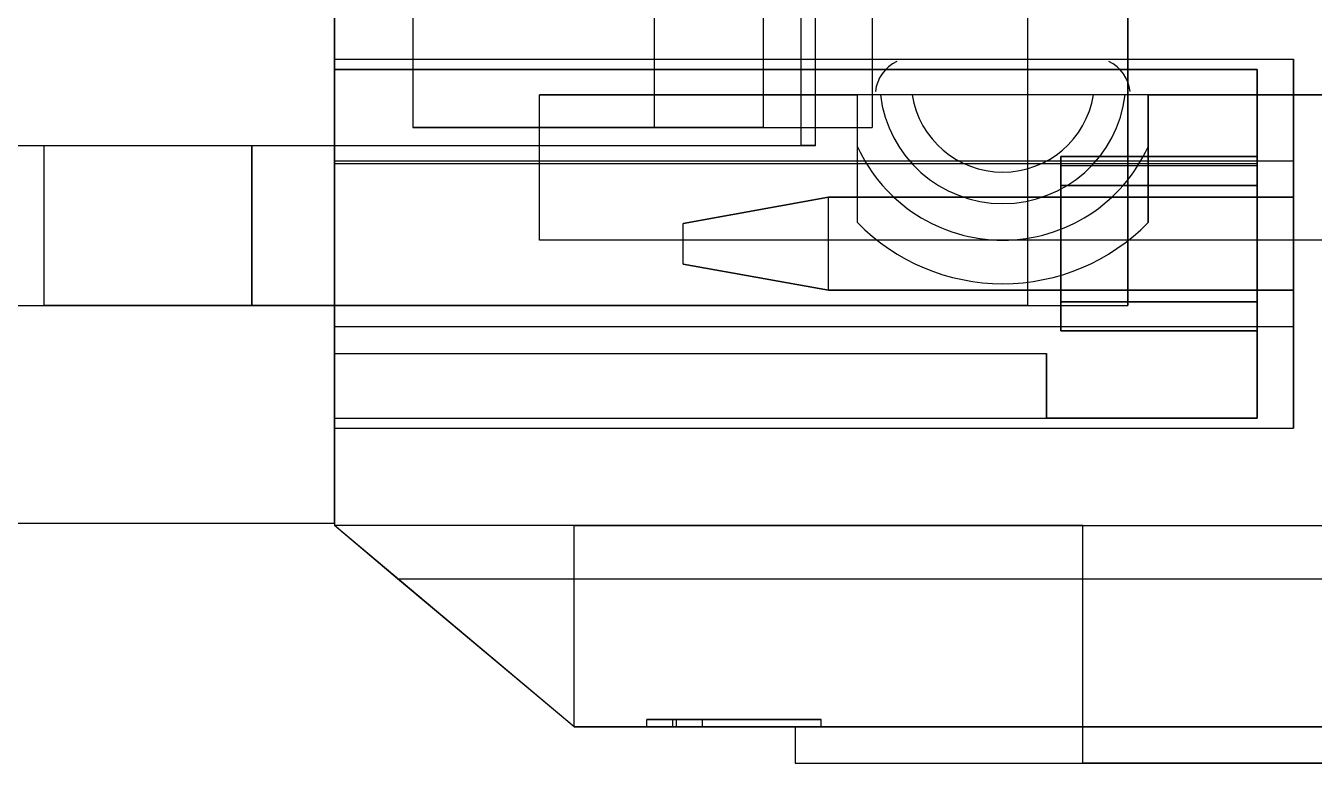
# Model space of a CAD drawing. Header units: millimetres. Extents: x 8.2 to 62.6, y 389.2 to 443.4.
# Drawn here: x 15.73 to 24.6, y 411.2 to 416.27 of the extents above; entities that cross this region are included whole.
import ezdxf

# ---------------------------------------------------------------- set-up
doc = ezdxf.new("R2010")
doc.units = ezdxf.units.MM
doc.layers.add('Feature', color=7, linetype='CONTINUOUS')

msp = doc.modelspace()

# ---------------------------------------------------------------- linework, layer by layer
at = {"layer": 'Feature'}
for p, q in [((17.8568, 419.716, -59.9183), (17.8568, 412.835, -59.9183)), ((17.8568, 419.716, -53.0483), (17.8568, 412.835, -53.0483)), ((17.8568, 419.716, -59.9183), (17.8568, 412.835, -59.9183)), ((17.8568, 419.716, -53.0483), (17.8568, 412.835, -53.0483)), ((17.8568, 419.7, -52.7309), (17.8568, 412.85, -52.7309)), ((17.8568, 419.7, -52.7309), (17.8568, 412.85, -52.7309)), ((17.8568, 412.85, -60.2357), (17.8568, 419.7, -60.2357)), ((17.8568, 412.85, -60.2357), (17.8568, 419.7, -60.2357)), ((22.6268, 418.2, -52.1709), (22.6268, 414.35, -52.1709)), ((22.6268, 418.2, -52.1709), (22.6268, 414.35, -52.1709)), ((23.3168, 418.2, -51.1855), (23.3168, 414.35, -51.1855)), ((23.3168, 414.35, -50.4809), (23.3168, 418.2, -50.4809)), ((23.3168, 418.2, -51.1855), (23.3168, 414.35, -51.1855)), ((23.3168, 414.35, -50.4809), (23.3168, 418.2, -50.4809)), ((21.0662, 417.1, -52.1709), (21.0662, 415.45, -52.1709)), ((21.0662, 417.1, -52.1709), (21.0662, 415.45, -52.1709)), ((21.1673, 415.45, -51.0809), (21.1673, 417.1, -51.0809)), ((21.1673, 415.45, -51.0809), (21.1673, 417.1, -51.0809)), ((18.3968, 416.975, -53.0483), (18.3968, 415.575, -53.0483)), ((18.3968, 416.975, -53.0483), (18.3968, 415.575, -53.0483)), ((20.0568, 416.975, -51.6483), (20.0568, 415.575, -51.6483)), ((20.0568, 416.975, -51.6483), (20.0568, 415.575, -51.6483)), ((20.8068, 416.975, -52.2983), (20.8068, 415.575, -52.2983)), ((20.8068, 416.975, -51.6483), (20.8068, 415.575, -51.6483)), ((20.8068, 416.975, -51.6483), (20.8068, 415.575, -51.6483)), ((20.8068, 416.975, -52.2983), (20.8068, 415.575, -52.2983)), ((21.5568, 416.975, -53.0483), (21.5568, 415.575, -53.0483)), ((21.5568, 416.975, -53.0483), (21.5568, 415.575, -53.0483)), ((17.8568, 416.045, -55.5533), (24.4568, 416.045, -55.5533)), ((17.8568, 416.045, -53.7133), (24.4568, 416.045, -53.7133)), ((17.8568, 416.045, -53.7133), (17.8568, 416.045, -55.5533)), ((17.8568, 416.045, -55.5533), (17.8568, 415.345, -56.2533)), ((17.8568, 416.045, -53.7133), (17.8568, 416.045, -55.5533)), ((17.8568, 413.505, -53.7133), (17.8568, 416.045, -53.7133)), ((17.8568, 416.045, -59.2533), (17.8568, 414.205, -59.2533)), ((17.8568, 416.045, -56.7133), (17.8568, 416.045, -59.2533)), ((17.8568, 413.505, -56.7133), (17.8568, 416.045, -56.7133)), ((17.8568, 416.045, -55.5533), (24.4568, 416.045, -55.5533)), ((17.8568, 416.045, -55.5533), (17.8568, 415.345, -56.2533)), ((17.8568, 416.045, -53.7133), (24.4568, 416.045, -53.7133)), ((17.8568, 413.505, -53.7133), (17.8568, 416.045, -53.7133)), ((17.8568, 416.045, -56.7133), (24.4568, 416.045, -56.7133)), ((17.8568, 413.505, -56.7133), (17.8568, 416.045, -56.7133)), ((17.8568, 416.045, -59.2533), (24.4568, 416.045, -59.2533)), ((17.8568, 416.045, -59.2533), (17.8568, 414.205, -59.2533)), ((17.8568, 416.045, -59.2533), (24.4568, 416.045, -59.2533)), ((17.8568, 416.045, -56.7133), (24.4568, 416.045, -56.7133)), ((17.8568, 416.045, -56.7133), (17.8568, 416.045, -59.2533)), ((24.4568, 416.045, -55.5533), (24.4568, 415.345, -56.2533)), ((24.4568, 413.505, -53.7133), (24.4568, 416.045, -53.7133)), ((24.4568, 416.045, -53.7133), (24.4568, 416.045, -55.5533)), ((24.4568, 416.045, -56.7133), (24.4568, 416.045, -59.2533)), ((24.4568, 416.045, -59.2533), (24.4568, 414.205, -59.2533)), ((24.4568, 413.505, -56.7133), (24.4568, 416.045, -56.7133)), ((24.4568, 416.045, -53.7133), (24.4568, 416.045, -55.5533)), ((24.4568, 416.045, -55.5533), (24.4568, 415.345, -56.2533)), ((24.4568, 413.505, -53.7133), (24.4568, 416.045, -53.7133)), ((24.4568, 413.505, -56.7133), (24.4568, 416.045, -56.7133)), ((24.4568, 416.045, -59.2533), (24.4568, 414.205, -59.2533)), ((24.4568, 416.045, -56.7133), (24.4568, 416.045, -59.2533)), ((17.8568, 415.975, -56.7857), (17.8568, 415.975, -58.5357)), ((17.8568, 415.975, -58.5357), (17.8568, 415.325, -59.1857)), ((17.8568, 413.575, -53.7809), (17.8568, 415.975, -53.7809)), ((17.8568, 415.975, -53.7809), (17.8568, 415.975, -55.5309)), ((17.8568, 415.975, -55.5309), (17.8568, 415.325, -56.1809)), ((17.8568, 414.02, -56.7857), (17.8568, 415.975, -56.7857)), ((17.8568, 415.975, -56.7857), (24.2068, 415.975, -56.7857)), ((17.8568, 414.02, -56.7857), (17.8568, 415.975, -56.7857)), ((17.8568, 413.575, -53.7809), (17.8568, 415.975, -53.7809)), ((24.2068, 415.975, -53.7809), (17.8568, 415.975, -53.7809)), ((17.8568, 415.975, -55.5309), (24.2068, 415.975, -55.5309)), ((17.8568, 415.975, -53.7809), (17.8568, 415.975, -55.5309)), ((24.2068, 415.975, -53.7809), (17.8568, 415.975, -53.7809)), ((17.8568, 415.975, -55.5309), (24.2068, 415.975, -55.5309)), ((17.8568, 415.975, -55.5309), (17.8568, 415.325, -56.1809)), ((17.8568, 415.975, -58.5357), (24.2068, 415.975, -58.5357)), ((17.8568, 415.975, -58.5357), (17.8568, 415.325, -59.1857)), ((17.8568, 415.975, -58.5357), (24.2068, 415.975, -58.5357)), ((17.8568, 415.975, -56.7857), (17.8568, 415.975, -58.5357)), ((17.8568, 415.975, -56.7857), (24.2068, 415.975, -56.7857)), ((24.2068, 413.575, -56.7857), (24.2068, 415.975, -56.7857)), ((24.2068, 415.325, -59.1857), (24.2068, 415.975, -58.5357)), ((24.2068, 415.975, -58.5357), (24.2068, 415.975, -56.7857)), ((24.2068, 413.575, -56.7857), (24.2068, 415.975, -56.7857)), ((24.2068, 415.975, -53.7809), (24.2068, 413.575, -53.7809)), ((24.2068, 415.975, -55.5309), (24.2068, 415.975, -53.7809)), ((24.2068, 415.325, -56.1809), (24.2068, 415.975, -55.5309)), ((24.2068, 415.975, -55.5309), (24.2068, 415.975, -53.7809)), ((24.2068, 415.975, -53.7809), (24.2068, 413.575, -53.7809)), ((24.2068, 415.325, -56.1809), (24.2068, 415.975, -55.5309)), ((24.2068, 415.325, -59.1857), (24.2068, 415.975, -58.5357)), ((24.2068, 415.975, -58.5357), (24.2068, 415.975, -56.7857)), ((26.4668, 415.8, -59.9183), (19.2668, 415.8, -59.9183)), ((19.2668, 414.8, -59.9183), (19.2668, 415.8, -59.9183)), ((19.2668, 415.8, -60.4183), (21.4568, 415.8, -60.4183)), ((19.2668, 415.8, -59.9183), (19.2668, 415.8, -60.4183)), ((26.4668, 415.8, -59.9183), (19.2668, 415.8, -59.9183)), ((19.2668, 415.8, -59.9183), (19.2668, 415.8, -60.4183)), ((19.2668, 414.8, -60.4183), (19.2668, 415.8, -60.4183)), ((19.2668, 414.8, -59.9183), (19.2668, 415.8, -59.9183)), ((19.2668, 414.8, -60.4183), (19.2668, 415.8, -60.4183)), ((19.2668, 415.8, -60.4183), (21.4568, 415.8, -60.4183)), ((21.4568, 415.8, -63.2025), (21.4568, 415.8, -60.4183)), ((21.4568, 415.442, -60.4183), (21.4568, 415.8, -60.4183)), ((21.4568, 415.442, -60.4183), (21.4568, 415.8, -60.4183)), ((21.4568, 415.8, -63.2025), (21.4568, 415.8, -60.4183)), ((23.081, 415.8, -63.5983), (21.8327, 415.8, -63.5983)), ((23.081, 415.8, -63.5983), (21.8327, 415.8, -63.5983)), ((23.4568, 415.8, -60.4183), (26.4668, 415.8, -60.4183)), ((23.4568, 415.8, -60.4183), (23.4568, 415.8, -63.2025)), ((23.4568, 415.442, -60.4183), (23.4568, 415.8, -60.4183)), ((23.4568, 415.8, -60.4183), (26.4668, 415.8, -60.4183)), ((23.4568, 415.442, -60.4183), (23.4568, 415.8, -60.4183)), ((23.4568, 415.8, -60.4183), (23.4568, 415.8, -63.2025)), ((18.3968, 415.575, -53.0483), (21.5568, 415.575, -53.0483)), ((20.0568, 415.575, -51.6483), (18.3968, 415.575, -53.0483)), ((18.3968, 415.575, -53.0483), (21.5568, 415.575, -53.0483)), ((20.0568, 415.575, -51.6483), (18.3968, 415.575, -53.0483)), ((20.8068, 415.575, -51.6483), (20.0568, 415.575, -51.6483)), ((20.8068, 415.575, -51.6483), (20.0568, 415.575, -51.6483)), ((20.8068, 415.575, -52.2983), (20.8068, 415.575, -51.6483)), ((20.8068, 415.575, -52.2983), (20.8068, 415.575, -51.6483)), ((11.7568, 415.45, -51.0809), (21.1673, 415.45, -51.0809)), ((11.7568, 415.45, -51.0809), (21.1673, 415.45, -51.0809)), ((15.8568, 415.45, -52.7309), (17.2868, 415.45, -52.7309)), ((15.8568, 415.45, -52.7309), (15.8568, 414.35, -52.7309)), ((15.8568, 415.45, -52.7309), (17.2868, 415.45, -52.7309)), ((15.8568, 415.45, -52.7309), (15.8568, 415.45, -52.2309)), ((15.8568, 415.45, -52.2309), (15.8568, 414.35, -52.2309)), ((15.8568, 415.45, -52.7309), (15.8568, 415.45, -52.2309)), ((15.8568, 415.45, -52.7309), (15.8568, 414.35, -52.7309)), ((15.8568, 415.45, -52.2309), (15.8568, 414.35, -52.2309)), ((17.2868, 415.45, -52.1709), (17.2868, 414.35, -52.1709)), ((17.2868, 415.45, -52.1709), (21.0662, 415.45, -52.1709)), ((17.2868, 414.35, -52.7309), (17.2868, 415.45, -52.7309)), ((17.2868, 415.45, -52.1709), (21.0662, 415.45, -52.1709)), ((17.2868, 414.35, -52.7309), (17.2868, 415.45, -52.7309)), ((17.2868, 415.45, -52.1709), (17.2868, 414.35, -52.1709)), ((21.1673, 415.45, -51.0809), (21.0662, 415.45, -52.1709)), ((21.1673, 415.45, -51.0809), (21.0662, 415.45, -52.1709)), ((21.4568, 414.921, -62.1683), (21.4568, 415.442, -62.1683)), ((21.4568, 415.442, -60.4183), (21.4568, 415.442, -62.1683)), ((21.4568, 415.442, -60.4183), (21.4568, 415.442, -62.1683)), ((21.4568, 414.921, -62.1683), (21.4568, 415.442, -62.1683)), ((23.4568, 415.442, -60.4183), (23.4568, 415.442, -62.1683)), ((23.4568, 414.921, -62.1683), (23.4568, 415.442, -62.1683)), ((23.4568, 415.442, -60.4183), (23.4568, 415.442, -62.1683)), ((23.4568, 414.921, -62.1683), (23.4568, 415.442, -62.1683)), ((17.8568, 415.345, -56.2533), (17.8568, 413.505, -56.2533)), ((17.8568, 415.345, -56.2533), (24.4568, 415.345, -56.2533)), ((17.8568, 415.345, -56.2533), (17.8568, 413.505, -56.2533)), ((17.8568, 415.345, -56.2533), (24.4568, 415.345, -56.2533)), ((17.8568, 415.325, -59.1857), (17.8568, 413.575, -59.1857)), ((17.8568, 415.325, -56.1809), (17.8568, 414.02, -56.1809)), ((24.2068, 415.325, -59.1857), (17.8568, 415.325, -59.1857)), ((17.8568, 415.325, -59.1857), (17.8568, 413.575, -59.1857)), ((24.2068, 415.325, -56.1809), (17.8568, 415.325, -56.1809)), ((17.8568, 415.325, -56.1809), (17.8568, 414.02, -56.1809)), ((24.2068, 415.325, -56.1809), (17.8568, 415.325, -56.1809)), ((24.2068, 415.325, -59.1857), (17.8568, 415.325, -59.1857)), ((22.8568, 415.375, -57.4357), (24.2068, 415.375, -57.4357)), ((22.8568, 415.375, -57.4357), (22.8568, 415.175, -57.2357)), ((22.8568, 415.31, -58.7357), (22.8568, 415.375, -58.6707)), ((22.8568, 415.375, -58.6707), (22.8568, 415.375, -57.4357)), ((22.8568, 415.375, -57.4357), (22.8568, 415.175, -57.2357)), ((22.8568, 415.31, -58.7357), (22.8568, 415.375, -58.6707)), ((22.8568, 415.375, -58.6707), (24.2068, 415.375, -58.6707)), ((22.8568, 415.375, -58.6707), (22.8568, 415.375, -57.4357)), ((22.8568, 415.375, -58.6707), (24.2068, 415.375, -58.6707)), ((22.8568, 415.375, -57.4357), (24.2068, 415.375, -57.4357)), ((22.8568, 415.375, -55.5309), (22.8568, 415.375, -54.2309)), ((24.2068, 415.375, -55.5309), (22.8568, 415.375, -55.5309)), ((22.8568, 415.375, -54.2309), (24.2068, 415.375, -54.2309)), ((22.8568, 415.375, -54.2309), (22.8568, 414.175, -54.2309)), ((22.8568, 415.375, -54.2309), (24.2068, 415.375, -54.2309)), ((24.2068, 415.375, -55.5309), (22.8568, 415.375, -55.5309)), ((22.8568, 415.175, -55.7309), (22.8568, 415.375, -55.5309)), ((22.8568, 415.175, -55.7309), (22.8568, 415.375, -55.5309)), ((22.8568, 415.375, -55.5309), (22.8568, 415.375, -54.2309)), ((22.8568, 415.375, -54.2309), (22.8568, 414.175, -54.2309)), ((24.2068, 415.375, -57.4357), (24.2068, 415.375, -58.6707)), ((24.2068, 415.375, -58.6707), (24.2068, 415.31, -58.7357)), ((24.2068, 415.175, -57.2357), (24.2068, 415.375, -57.4357)), ((24.2068, 415.175, -57.2357), (24.2068, 415.375, -57.4357)), ((24.2068, 415.375, -58.6707), (24.2068, 415.31, -58.7357)), ((24.2068, 415.375, -57.4357), (24.2068, 415.375, -58.6707)), ((24.2068, 415.375, -55.5309), (24.2068, 415.175, -55.7309)), ((24.2068, 414.175, -54.2309), (24.2068, 415.375, -54.2309)), ((24.2068, 415.375, -54.2309), (24.2068, 415.375, -55.5309)), ((24.2068, 415.375, -54.2309), (24.2068, 415.375, -55.5309)), ((24.2068, 414.175, -54.2309), (24.2068, 415.375, -54.2309)), ((24.2068, 415.375, -55.5309), (24.2068, 415.175, -55.7309)), ((24.2068, 413.575, -59.1857), (24.2068, 415.325, -59.1857)), ((24.2068, 413.575, -59.1857), (24.2068, 415.325, -59.1857)), ((24.2068, 415.325, -56.1809), (24.2068, 413.575, -56.1809)), ((24.2068, 415.325, -56.1809), (24.2068, 413.575, -56.1809)), ((24.4568, 415.345, -56.2533), (24.4568, 413.505, -56.2533)), ((24.4568, 415.345, -56.2533), (24.4568, 413.505, -56.2533)), ((22.8568, 414.175, -58.7357), (22.8568, 415.31, -58.7357)), ((22.8568, 414.175, -58.7357), (22.8568, 415.31, -58.7357)), ((24.2068, 415.31, -58.7357), (22.8568, 415.31, -58.7357)), ((24.2068, 415.31, -58.7357), (22.8568, 415.31, -58.7357)), ((24.2068, 414.175, -58.7357), (24.2068, 415.31, -58.7357)), ((24.2068, 414.175, -58.7357), (24.2068, 415.31, -58.7357)), ((22.8568, 415.175, -57.2357), (24.2068, 415.175, -57.2357)), ((22.8568, 415.175, -57.2357), (22.8568, 414.375, -57.2357)), ((22.8568, 415.175, -57.2357), (22.8568, 414.375, -57.2357)), ((22.8568, 415.175, -57.2357), (24.2068, 415.175, -57.2357)), ((22.8568, 414.375, -55.7309), (22.8568, 415.175, -55.7309)), ((24.2068, 415.175, -55.7309), (22.8568, 415.175, -55.7309)), ((24.2068, 415.175, -55.7309), (22.8568, 415.175, -55.7309)), ((22.8568, 414.375, -55.7309), (22.8568, 415.175, -55.7309)), ((24.2068, 415.175, -57.2357), (24.2068, 414.375, -57.2357)), ((24.2068, 415.175, -57.2357), (24.2068, 414.375, -57.2357)), ((24.2068, 415.175, -55.7309), (24.2068, 414.375, -55.7309)), ((24.2068, 415.175, -55.7309), (24.2068, 414.375, -55.7309)), ((20.2568, 414.915, -55.1233), (21.2568, 415.095, -55.3033)), ((20.2568, 414.915, -58.1233), (21.2568, 415.095, -58.3033)), ((20.2568, 414.915, -58.1233), (21.2568, 415.095, -58.3033)), ((20.2568, 414.915, -57.8433), (21.2568, 415.095, -57.6633)), ((20.2568, 414.915, -57.8433), (21.2568, 415.095, -57.6633)), ((21.2568, 415.095, -54.6633), (20.2568, 414.915, -54.8433)), ((20.2568, 414.915, -55.1233), (21.2568, 415.095, -55.3033)), ((21.2568, 415.095, -54.6633), (20.2568, 414.915, -54.8433)), ((24.4568, 415.095, -54.6633), (21.2568, 415.095, -54.6633)), ((21.2568, 415.095, -55.3033), (24.4568, 415.095, -55.3033)), ((21.2568, 415.095, -55.3033), (21.2568, 415.095, -54.6633)), ((24.4568, 415.095, -57.6633), (21.2568, 415.095, -57.6633)), ((21.2568, 415.095, -58.3033), (24.4568, 415.095, -58.3033)), ((21.2568, 415.095, -58.3033), (21.2568, 415.095, -57.6633)), ((24.4568, 415.095, -57.6633), (21.2568, 415.095, -57.6633)), ((21.2568, 414.455, -57.6633), (21.2568, 415.095, -57.6633)), ((21.2568, 414.455, -55.3033), (21.2568, 415.095, -55.3033)), ((21.2568, 415.095, -55.3033), (24.4568, 415.095, -55.3033)), ((21.2568, 414.455, -55.3033), (21.2568, 415.095, -55.3033)), ((21.2568, 415.095, -58.3033), (24.4568, 415.095, -58.3033)), ((21.2568, 414.455, -58.3033), (21.2568, 415.095, -58.3033)), ((21.2568, 414.455, -58.3033), (21.2568, 415.095, -58.3033)), ((21.2568, 415.095, -58.3033), (21.2568, 415.095, -57.6633)), ((21.2568, 414.455, -57.6633), (21.2568, 415.095, -57.6633)), ((24.4568, 415.095, -54.6633), (21.2568, 415.095, -54.6633)), ((21.2568, 414.455, -54.6633), (21.2568, 415.095, -54.6633)), ((21.2568, 414.455, -54.6633), (21.2568, 415.095, -54.6633)), ((21.2568, 415.095, -55.3033), (21.2568, 415.095, -54.6633)), ((24.4568, 415.095, -55.3033), (24.4568, 415.095, -54.6633)), ((24.4568, 415.095, -58.3033), (24.4568, 415.095, -57.6633)), ((24.4568, 415.095, -57.6633), (24.4568, 414.455, -57.6633)), ((24.4568, 415.095, -55.3033), (24.4568, 414.455, -55.3033)), ((24.4568, 415.095, -55.3033), (24.4568, 414.455, -55.3033)), ((24.4568, 415.095, -55.3033), (24.4568, 415.095, -54.6633)), ((24.4568, 415.095, -54.6633), (24.4568, 414.455, -54.6633)), ((24.4568, 415.095, -58.3033), (24.4568, 414.455, -58.3033)), ((24.4568, 415.095, -58.3033), (24.4568, 415.095, -57.6633)), ((24.4568, 415.095, -57.6633), (24.4568, 414.455, -57.6633)), ((24.4568, 415.095, -58.3033), (24.4568, 414.455, -58.3033)), ((24.4568, 415.095, -54.6633), (24.4568, 414.455, -54.6633)), ((20.2568, 414.635, -54.8433), (20.2568, 414.915, -54.8433)), ((20.2568, 414.915, -55.1233), (20.2568, 414.915, -54.8433)), ((20.2568, 414.635, -55.1233), (20.2568, 414.915, -55.1233)), ((20.2568, 414.635, -55.1233), (20.2568, 414.915, -55.1233)), ((20.2568, 414.635, -58.1233), (20.2568, 414.915, -58.1233)), ((20.2568, 414.635, -57.8433), (20.2568, 414.915, -57.8433)), ((20.2568, 414.915, -58.1233), (20.2568, 414.915, -57.8433)), ((20.2568, 414.635, -58.1233), (20.2568, 414.915, -58.1233)), ((20.2568, 414.915, -58.1233), (20.2568, 414.915, -57.8433)), ((20.2568, 414.635, -57.8433), (20.2568, 414.915, -57.8433)), ((20.2568, 414.635, -54.8433), (20.2568, 414.915, -54.8433)), ((20.2568, 414.915, -55.1233), (20.2568, 414.915, -54.8433)), ((21.4568, 414.921, -62.1683), (21.4568, 414.921, -62.5183)), ((21.4568, 414.921, -62.1683), (21.4568, 414.921, -62.5183)), ((23.4568, 414.921, -62.1683), (23.4568, 414.921, -62.5183)), ((23.4568, 414.921, -62.1683), (23.4568, 414.921, -62.5183)), ((26.4568, 414.8, -59.9183), (19.2668, 414.8, -59.9183)), ((19.2668, 414.8, -59.9183), (19.2668, 414.8, -60.4183)), ((26.4568, 414.8, -59.9183), (19.2668, 414.8, -59.9183)), ((19.2668, 414.8, -59.9183), (19.2668, 414.8, -60.4183)), ((22.4568, 414.8, -60.4183), (19.2668, 414.8, -60.4183)), ((22.4568, 414.8, -60.4183), (19.2668, 414.8, -60.4183)), ((26.4568, 414.8, -60.4183), (22.4568, 414.8, -60.4183)), ((26.4568, 414.8, -60.4183), (22.4568, 414.8, -60.4183)), ((21.2568, 414.455, -55.3033), (20.2568, 414.635, -55.1233)), ((20.2568, 414.635, -54.8433), (21.2568, 414.455, -54.6633)), ((20.2568, 414.635, -54.8433), (20.2568, 414.635, -55.1233)), ((20.2568, 414.635, -54.8433), (20.2568, 414.635, -55.1233)), ((21.2568, 414.455, -55.3033), (20.2568, 414.635, -55.1233)), ((21.2568, 414.455, -58.3033), (20.2568, 414.635, -58.1233)), ((20.2568, 414.635, -57.8433), (20.2568, 414.635, -58.1233)), ((20.2568, 414.635, -57.8433), (21.2568, 414.455, -57.6633)), ((21.2568, 414.455, -58.3033), (20.2568, 414.635, -58.1233)), ((20.2568, 414.635, -57.8433), (21.2568, 414.455, -57.6633)), ((20.2568, 414.635, -57.8433), (20.2568, 414.635, -58.1233)), ((20.2568, 414.635, -54.8433), (21.2568, 414.455, -54.6633)), ((24.4568, 414.455, -57.6633), (21.2568, 414.455, -57.6633)), ((21.2568, 414.455, -55.3033), (24.4568, 414.455, -55.3033)), ((24.4568, 414.455, -54.6633), (21.2568, 414.455, -54.6633)), ((21.2568, 414.455, -54.6633), (21.2568, 414.455, -55.3033)), ((21.2568, 414.455, -58.3033), (24.4568, 414.455, -58.3033)), ((24.4568, 414.455, -57.6633), (21.2568, 414.455, -57.6633)), ((21.2568, 414.455, -57.6633), (21.2568, 414.455, -58.3033)), ((21.2568, 414.455, -54.6633), (21.2568, 414.455, -55.3033)), ((21.2568, 414.455, -55.3033), (24.4568, 414.455, -55.3033)), ((21.2568, 414.455, -58.3033), (24.4568, 414.455, -58.3033)), ((21.2568, 414.455, -57.6633), (21.2568, 414.455, -58.3033)), ((24.4568, 414.455, -54.6633), (21.2568, 414.455, -54.6633)), ((24.4568, 414.455, -55.3033), (24.4568, 414.455, -54.6633)), ((24.4568, 414.455, -58.3033), (24.4568, 414.455, -57.6633)), ((24.4568, 414.455, -55.3033), (24.4568, 414.455, -54.6633)), ((24.4568, 414.455, -58.3033), (24.4568, 414.455, -57.6633)), ((13.7768, 414.35, -50.4809), (23.3168, 414.35, -50.4809)), ((13.7768, 414.35, -50.4809), (23.3168, 414.35, -50.4809)), ((15.8568, 414.35, -52.7309), (15.8568, 414.35, -52.2309)), ((17.2868, 414.35, -52.7309), (15.8568, 414.35, -52.7309)), ((17.2868, 414.35, -52.7309), (15.8568, 414.35, -52.7309)), ((15.8568, 414.35, -52.7309), (15.8568, 414.35, -52.2309)), ((22.6268, 414.35, -52.1709), (17.2868, 414.35, -52.1709)), ((22.6268, 414.35, -52.1709), (17.2868, 414.35, -52.1709)), ((22.6268, 414.35, -52.1709), (23.3168, 414.35, -51.1855)), ((22.6268, 414.35, -52.1709), (23.3168, 414.35, -51.1855)), ((22.8568, 414.375, -57.2357), (22.8568, 414.175, -57.4357)), ((22.8568, 414.375, -57.2357), (24.2068, 414.375, -57.2357)), ((22.8568, 414.375, -57.2357), (22.8568, 414.175, -57.4357)), ((22.8568, 414.375, -57.2357), (24.2068, 414.375, -57.2357)), ((22.8568, 414.175, -55.5309), (22.8568, 414.375, -55.7309)), ((24.2068, 414.375, -55.7309), (22.8568, 414.375, -55.7309)), ((24.2068, 414.375, -55.7309), (22.8568, 414.375, -55.7309)), ((22.8568, 414.175, -55.5309), (22.8568, 414.375, -55.7309)), ((23.3168, 414.35, -50.4809), (23.3168, 414.35, -51.1855)), ((23.3168, 414.35, -50.4809), (23.3168, 414.35, -51.1855)), ((24.2068, 414.175, -57.4357), (24.2068, 414.375, -57.2357)), ((24.2068, 414.175, -57.4357), (24.2068, 414.375, -57.2357)), ((24.2068, 414.375, -55.7309), (24.2068, 414.175, -55.5309)), ((24.2068, 414.375, -55.7309), (24.2068, 414.175, -55.5309)), ((17.8568, 414.205, -59.2533), (17.8568, 413.505, -58.5533)), ((17.8568, 414.205, -59.2533), (24.4568, 414.205, -59.2533)), ((17.8568, 414.205, -59.2533), (17.8568, 413.505, -58.5533)), ((17.8568, 414.205, -59.2533), (24.4568, 414.205, -59.2533)), ((22.8568, 414.175, -57.4357), (22.8568, 414.175, -58.7357)), ((22.8568, 414.175, -57.4357), (24.2068, 414.175, -57.4357)), ((22.8568, 414.175, -57.4357), (22.8568, 414.175, -58.7357)), ((22.8568, 414.175, -57.4357), (24.2068, 414.175, -57.4357)), ((24.2068, 414.175, -58.7357), (22.8568, 414.175, -58.7357)), ((24.2068, 414.175, -58.7357), (22.8568, 414.175, -58.7357)), ((22.8568, 414.175, -54.2309), (24.2068, 414.175, -54.2309)), ((22.8568, 414.175, -54.2309), (22.8568, 414.175, -55.5309)), ((22.8568, 414.175, -54.2309), (24.2068, 414.175, -54.2309)), ((24.2068, 414.175, -55.5309), (22.8568, 414.175, -55.5309)), ((24.2068, 414.175, -55.5309), (22.8568, 414.175, -55.5309)), ((22.8568, 414.175, -54.2309), (22.8568, 414.175, -55.5309)), ((24.2068, 414.175, -58.7357), (24.2068, 414.175, -57.4357)), ((24.2068, 414.175, -58.7357), (24.2068, 414.175, -57.4357)), ((24.2068, 414.175, -55.5309), (24.2068, 414.175, -54.2309)), ((24.2068, 414.175, -55.5309), (24.2068, 414.175, -54.2309)), ((24.4568, 414.205, -59.2533), (24.4568, 413.505, -58.5533)), ((24.4568, 414.205, -59.2533), (24.4568, 413.505, -58.5533)), ((17.8568, 414.02, -56.1809), (17.8568, 414.02, -56.7857)), ((17.8568, 414.02, -56.7857), (22.7568, 414.02, -56.7857)), ((17.8568, 414.02, -56.1809), (22.7568, 414.02, -56.1809)), ((17.8568, 414.02, -56.7857), (22.7568, 414.02, -56.7857)), ((17.8568, 414.02, -56.1809), (17.8568, 414.02, -56.7857)), ((17.8568, 414.02, -56.1809), (22.7568, 414.02, -56.1809)), ((22.7568, 413.575, -56.7857), (22.7568, 414.02, -56.7857)), ((22.7568, 414.02, -56.1809), (22.7568, 413.575, -56.1809)), ((22.7568, 414.02, -56.7857), (22.7568, 414.02, -56.1809)), ((22.7568, 414.02, -56.7857), (22.7568, 414.02, -56.1809)), ((22.7568, 414.02, -56.1809), (22.7568, 413.575, -56.1809)), ((22.7568, 413.575, -56.7857), (22.7568, 414.02, -56.7857)), ((17.8568, 413.575, -59.1857), (17.8568, 413.575, -53.7809)), ((17.8568, 413.575, -59.1857), (24.2068, 413.575, -59.1857)), ((17.8568, 413.575, -53.7809), (24.2068, 413.575, -53.7809)), ((17.8568, 413.575, -59.1857), (17.8568, 413.575, -53.7809)), ((17.8568, 413.575, -59.1857), (24.2068, 413.575, -59.1857)), ((17.8568, 413.575, -53.7809), (24.2068, 413.575, -53.7809)), ((24.2068, 413.575, -56.7857), (22.7568, 413.575, -56.7857)), ((22.7568, 413.575, -56.1809), (22.7568, 413.575, -56.7857)), ((24.2068, 413.575, -56.1809), (22.7568, 413.575, -56.1809)), ((24.2068, 413.575, -56.7857), (22.7568, 413.575, -56.7857)), ((24.2068, 413.575, -56.1809), (22.7568, 413.575, -56.1809)), ((22.7568, 413.575, -56.1809), (22.7568, 413.575, -56.7857)), ((24.2068, 413.575, -56.7857), (24.2068, 413.575, -59.1857)), ((24.2068, 413.575, -53.7809), (24.2068, 413.575, -56.1809)), ((24.2068, 413.575, -56.7857), (24.2068, 413.575, -59.1857)), ((24.2068, 413.575, -53.7809), (24.2068, 413.575, -56.1809)), ((17.8568, 413.505, -56.2533), (17.8568, 413.505, -53.7133)), ((17.8568, 413.505, -58.5533), (17.8568, 413.505, -56.7133)), ((17.8568, 413.505, -56.2533), (24.4568, 413.505, -56.2533)), ((17.8568, 413.505, -53.7133), (24.4568, 413.505, -53.7133)), ((17.8568, 413.505, -56.2533), (24.4568, 413.505, -56.2533)), ((17.8568, 413.505, -56.2533), (17.8568, 413.505, -53.7133)), ((17.8568, 413.505, -53.7133), (24.4568, 413.505, -53.7133)), ((17.8568, 413.505, -56.7133), (24.4568, 413.505, -56.7133)), ((17.8568, 413.505, -56.7133), (24.4568, 413.505, -56.7133)), ((17.8568, 413.505, -58.5533), (24.4568, 413.505, -58.5533)), ((17.8568, 413.505, -58.5533), (17.8568, 413.505, -56.7133)), ((17.8568, 413.505, -58.5533), (24.4568, 413.505, -58.5533)), ((24.4568, 413.505, -56.2533), (24.4568, 413.505, -53.7133)), ((24.4568, 413.505, -58.5533), (24.4568, 413.505, -56.7133)), ((24.4568, 413.505, -56.2533), (24.4568, 413.505, -53.7133)), ((24.4568, 413.505, -58.5533), (24.4568, 413.505, -56.7133)), ((17.8568, 412.85, -52.7309), (8.2068, 412.85, -52.7309)), ((17.8568, 412.85, -60.2357), (8.2068, 412.85, -60.2357)), ((17.8568, 412.85, -60.2357), (8.2068, 412.85, -60.2357)), ((17.8568, 412.85, -52.7309), (8.2068, 412.85, -52.7309)), ((17.8568, 412.85, -52.7309), (17.8568, 412.85, -60.2357)), ((17.8568, 412.85, -52.7309), (17.8568, 412.85, -60.2357)), ((19.5068, 412.835, -53.8033), (17.8568, 412.835, -53.8033)), ((17.8568, 412.835, -58.8933), (17.8568, 412.835, -53.8033)), ((19.5068, 412.835, -58.8933), (17.8568, 412.835, -58.8933)), ((18.2912, 412.47, -59.9183), (17.8568, 412.835, -59.9183)), ((17.8568, 412.835, -53.0483), (17.8568, 412.835, -53.8033)), ((17.8568, 412.835, -58.8933), (17.8568, 412.835, -59.9183)), ((17.8568, 412.835, -58.8933), (17.8568, 412.835, -53.8033)), ((19.5068, 411.45, -53.0483), (17.8568, 412.835, -53.0483)), ((17.8568, 412.835, -53.0483), (17.8568, 412.835, -53.8033)), ((19.5068, 411.45, -53.8033), (17.8568, 412.835, -53.8033)), ((17.8568, 412.835, -58.8933), (17.8568, 412.835, -59.9183)), ((18.2912, 412.47, -59.9183), (17.8568, 412.835, -59.9183)), ((19.5068, 411.45, -58.8933), (17.8568, 412.835, -58.8933)), ((19.5068, 412.835, -53.8033), (17.8568, 412.835, -53.8033)), ((19.5068, 411.45, -53.8033), (17.8568, 412.835, -53.8033)), ((19.5068, 411.45, -53.0483), (17.8568, 412.835, -53.0483)), ((19.5068, 412.835, -58.8933), (17.8568, 412.835, -58.8933)), ((19.5068, 411.45, -58.8933), (17.8568, 412.835, -58.8933)), ((19.5068, 411.45, -55.3833), (19.5068, 412.835, -55.3833)), ((23.0068, 412.835, -55.3833), (19.5068, 412.835, -55.3833)), ((19.5068, 412.835, -57.5833), (19.5068, 412.835, -58.8933)), ((19.5068, 411.45, -58.8933), (19.5068, 412.835, -58.8933)), ((19.5068, 411.45, -57.5833), (19.5068, 412.835, -57.5833)), ((19.5068, 411.45, -53.8033), (19.5068, 412.835, -53.8033)), ((19.5068, 412.835, -53.8033), (19.5068, 412.835, -55.3833)), ((19.5068, 411.45, -55.3833), (19.5068, 412.835, -55.3833)), ((19.5068, 412.835, -57.5833), (23.0068, 412.835, -57.5833)), ((19.5068, 411.45, -57.5833), (19.5068, 412.835, -57.5833)), ((23.0068, 412.835, -55.3833), (19.5068, 412.835, -55.3833)), ((19.5068, 412.835, -53.8033), (19.5068, 412.835, -55.3833)), ((19.5068, 412.835, -57.5833), (19.5068, 412.835, -58.8933)), ((19.5068, 412.835, -57.5833), (23.0068, 412.835, -57.5833)), ((19.5068, 411.45, -53.8033), (19.5068, 412.835, -53.8033)), ((19.5068, 411.45, -58.8933), (19.5068, 412.835, -58.8933)), ((23.0068, 411.2, -55.3833), (23.0068, 412.835, -55.3833)), ((23.0068, 411.2, -57.5833), (23.0068, 412.835, -57.5833)), ((23.0068, 412.835, -55.9083), (23.0068, 412.835, -55.3833)), ((23.0068, 412.835, -57.5833), (23.0068, 412.835, -57.0583)), ((23.0068, 412.835, -57.0583), (25.6068, 412.835, -57.0583)), ((23.0068, 412.835, -55.9083), (25.6068, 412.835, -55.9083)), ((23.0068, 411.2, -55.9083), (23.0068, 412.835, -55.9083)), ((23.0068, 412.835, -55.9083), (25.6068, 412.835, -55.9083)), ((23.0068, 411.2, -57.0583), (23.0068, 412.835, -57.0583)), ((23.0068, 412.835, -57.0583), (25.6068, 412.835, -57.0583)), ((23.0068, 411.2, -57.0583), (23.0068, 412.835, -57.0583)), ((23.0068, 412.835, -57.5833), (23.0068, 412.835, -57.0583)), ((23.0068, 411.2, -57.5833), (23.0068, 412.835, -57.5833)), ((23.0068, 411.2, -55.3833), (23.0068, 412.835, -55.3833)), ((23.0068, 412.835, -55.9083), (23.0068, 412.835, -55.3833)), ((23.0068, 411.2, -55.9083), (23.0068, 412.835, -55.9083)), ((18.2912, 412.47, -59.9183), (25.7668, 412.47, -59.9183)), ((19.5068, 411.45, -59.5383), (18.2912, 412.47, -59.9183)), ((19.5068, 411.45, -59.5383), (18.2912, 412.47, -59.9183)), ((18.2912, 412.47, -59.9183), (25.7668, 412.47, -59.9183)), ((19.5068, 411.45, -55.3833), (21.0268, 411.45, -55.3833)), ((21.0268, 411.45, -53.0483), (19.5068, 411.45, -53.0483)), ((19.5068, 411.45, -53.0483), (19.5068, 411.45, -53.8033)), ((19.5068, 411.45, -55.3833), (19.5068, 411.45, -53.8033)), ((19.5068, 411.45, -55.3833), (21.0268, 411.45, -55.3833)), ((19.5068, 411.45, -57.5833), (21.0268, 411.45, -57.5833)), ((19.5068, 411.45, -58.8933), (19.5068, 411.45, -57.5833)), ((19.5068, 411.45, -58.8933), (19.5068, 411.45, -59.5383)), ((19.5068, 411.45, -59.5383), (21.0268, 411.45, -59.5383)), ((19.5068, 411.45, -58.8933), (19.5068, 411.45, -57.5833)), ((19.5068, 411.45, -55.3833), (19.5068, 411.45, -53.8033)), ((19.5068, 411.45, -57.5833), (21.0268, 411.45, -57.5833)), ((19.5068, 411.45, -53.0483), (19.5068, 411.45, -53.8033)), ((19.5068, 411.45, -58.8933), (19.5068, 411.45, -59.5383)), ((21.0268, 411.45, -53.0483), (19.5068, 411.45, -53.0483)), ((19.5068, 411.45, -59.5383), (21.0268, 411.45, -59.5383)), ((20.0068, 411.45, -58.6833), (20.0068, 411.5, -58.6833)), ((21.2068, 411.5, -58.6833), (20.0068, 411.5, -58.6833)), ((20.0068, 411.5, -58.8333), (20.1855, 411.5, -58.9833)), ((20.0068, 411.45, -58.8333), (20.0068, 411.5, -58.8333)), ((20.0068, 411.45, -58.8333), (20.0068, 411.5, -58.8333)), ((20.0068, 411.5, -58.6833), (20.0068, 411.5, -58.8333)), ((20.0068, 411.45, -58.6833), (20.0068, 411.5, -58.6833)), ((20.0068, 411.5, -58.6833), (20.0068, 411.5, -58.8333)), ((20.0068, 411.5, -58.8333), (20.1855, 411.5, -58.9833)), ((21.2068, 411.5, -58.6833), (20.0068, 411.5, -58.6833)), ((20.0068, 411.45, -58.8333), (20.1855, 411.45, -58.9833)), ((20.0068, 411.45, -58.6833), (20.0068, 411.45, -58.8333)), ((21.0268, 411.45, -58.6833), (20.0068, 411.45, -58.6833)), ((21.0268, 411.45, -58.6833), (20.0068, 411.45, -58.6833)), ((20.0068, 411.45, -58.8333), (20.1855, 411.45, -58.9833)), ((20.0068, 411.45, -58.6833), (20.0068, 411.45, -58.8333)), ((20.1855, 411.5, -58.9833), (20.3898, 411.5, -58.9833)), ((20.1855, 411.45, -58.9833), (20.1855, 411.5, -58.9833)), ((20.1855, 411.45, -58.9833), (20.1855, 411.5, -58.9833)), ((20.1855, 411.5, -58.9833), (20.3898, 411.5, -58.9833)), ((20.1855, 411.45, -58.9833), (20.3898, 411.45, -58.9833)), ((20.1855, 411.45, -58.9833), (20.3898, 411.45, -58.9833)), ((20.2111, 411.5, -58.8333), (21.2068, 411.5, -58.8333)), ((20.2111, 411.45, -58.8333), (20.2111, 411.5, -58.8333)), ((20.2111, 411.45, -58.8333), (20.2111, 411.5, -58.8333)), ((20.3898, 411.5, -58.9833), (20.2111, 411.5, -58.8333)), ((20.3898, 411.5, -58.9833), (20.2111, 411.5, -58.8333)), ((20.2111, 411.5, -58.8333), (21.2068, 411.5, -58.8333)), ((20.2111, 411.45, -58.8333), (21.0268, 411.45, -58.8333)), ((20.3898, 411.45, -58.9833), (20.2111, 411.45, -58.8333)), ((20.2111, 411.45, -58.8333), (21.0268, 411.45, -58.8333)), ((20.3898, 411.45, -58.9833), (20.2111, 411.45, -58.8333)), ((20.3898, 411.45, -58.9833), (20.3898, 411.5, -58.9833)), ((20.3898, 411.45, -58.9833), (20.3898, 411.5, -58.9833)), ((21.0268, 411.45, -60.4183), (21.0268, 411.2, -60.4183)), ((25.7668, 411.45, -60.4183), (21.0268, 411.45, -60.4183)), ((21.0268, 411.45, -59.5383), (25.7668, 411.45, -59.5383)), ((25.7668, 411.45, -60.4183), (21.0268, 411.45, -60.4183)), ((21.0268, 411.45, -59.5383), (21.0268, 411.45, -60.4183)), ((21.0268, 411.45, -53.0483), (21.0268, 411.2, -53.0483)), ((21.0268, 411.45, -55.3833), (21.0268, 411.45, -53.0483)), ((21.0268, 411.45, -55.3833), (21.0268, 411.2, -55.3833)), ((21.0268, 411.45, -58.8333), (21.0268, 411.45, -58.6833)), ((21.0268, 411.45, -59.5383), (21.0268, 411.45, -58.8333)), ((21.0268, 411.45, -59.5383), (21.0268, 411.45, -60.4183)), ((21.0268, 411.45, -60.4183), (21.0268, 411.2, -60.4183)), ((21.0268, 411.45, -57.5833), (21.0268, 411.2, -57.5833)), ((21.0268, 411.45, -58.6833), (21.0268, 411.45, -57.5833)), ((21.0268, 411.45, -55.3833), (21.0268, 411.2, -55.3833)), ((21.0268, 411.45, -55.3833), (21.0268, 411.45, -53.0483)), ((21.0268, 411.45, -58.6833), (21.0268, 411.45, -57.5833)), ((21.0268, 411.45, -59.5383), (21.0268, 411.45, -58.8333)), ((21.0268, 411.45, -57.5833), (21.0268, 411.2, -57.5833)), ((21.0268, 411.45, -53.0483), (21.0268, 411.2, -53.0483)), ((21.0268, 411.45, -59.5383), (25.7668, 411.45, -59.5383)), ((21.2068, 411.45, -58.6833), (21.0268, 411.45, -58.6833)), ((21.2068, 411.45, -58.6833), (21.0268, 411.45, -58.6833)), ((21.0268, 411.45, -58.8333), (21.2068, 411.45, -58.8333)), ((21.0268, 411.45, -58.8333), (21.0268, 411.45, -58.6833)), ((21.0268, 411.45, -58.8333), (21.2068, 411.45, -58.8333)), ((21.2068, 411.45, -58.6833), (21.2068, 411.5, -58.6833)), ((21.2068, 411.45, -58.8333), (21.2068, 411.5, -58.8333)), ((21.2068, 411.5, -58.8333), (21.2068, 411.5, -58.6833)), ((21.2068, 411.45, -58.6833), (21.2068, 411.5, -58.6833)), ((21.2068, 411.5, -58.8333), (21.2068, 411.5, -58.6833)), ((21.2068, 411.45, -58.8333), (21.2068, 411.5, -58.8333)), ((21.2068, 411.45, -58.8333), (21.2068, 411.45, -58.6833)), ((21.2068, 411.45, -58.8333), (21.2068, 411.45, -58.6833)), ((21.0268, 411.2, -60.4183), (27.7668, 411.2, -60.4183)), ((21.0268, 411.2, -53.0483), (21.0268, 411.2, -55.3833)), ((21.0268, 411.2, -57.5833), (21.0268, 411.2, -60.4183)), ((21.0268, 411.2, -55.3833), (23.0068, 411.2, -55.3833)), ((21.0268, 411.2, -57.5833), (23.0068, 411.2, -57.5833)), ((21.0268, 411.2, -53.0483), (27.7668, 411.2, -53.0483)), ((21.0268, 411.2, -53.0483), (27.7668, 411.2, -53.0483)), ((21.0268, 411.2, -53.0483), (21.0268, 411.2, -55.3833)), ((21.0268, 411.2, -55.3833), (23.0068, 411.2, -55.3833)), ((21.0268, 411.2, -57.5833), (23.0068, 411.2, -57.5833)), ((21.0268, 411.2, -57.5833), (21.0268, 411.2, -60.4183)), ((21.0268, 411.2, -60.4183), (27.7668, 411.2, -60.4183)), ((25.5068, 411.2, -55.9083), (23.0068, 411.2, -55.9083)), ((23.0068, 411.2, -57.0583), (25.5068, 411.2, -57.0583)), ((23.0068, 411.2, -55.9083), (23.0068, 411.2, -55.3833)), ((25.5068, 411.2, -55.9083), (23.0068, 411.2, -55.9083)), ((23.0068, 411.2, -57.0583), (25.5068, 411.2, -57.0583)), ((23.0068, 411.2, -57.5833), (23.0068, 411.2, -57.0583)), ((23.0068, 411.2, -57.5833), (23.0068, 411.2, -57.0583)), ((23.0068, 411.2, -55.9083), (23.0068, 411.2, -55.3833))]:
    msp.add_line(p, q, dxfattribs=at)
for centre, radius, start, end in [((22.4568, 415.9, -63.4733), 0.8486, -173.233, -6.76728), ((22.4568, 415.9, -63.4733), 0.8486, -173.233, -6.76728), ((22.4568, 415.9, -63.5983), 0.6321, -170.898, -9.10225), ((22.4568, 415.9, -63.5983), 0.6321, -170.898, -9.10225), ((15.6068, 415.45, -52.2309), 0.25, 0, 0), ((15.6068, 415.45, -52.2309), 0.25, 0, 0), ((21.5568, 415.575, -52.2983), 2.13163e-14, 180, 0), ((21.5568, 415.575, -52.2983), 2.13163e-14, 180, 0), ((17.2868, 415.45, -52.4509), 6.03961e-14, 0, 180), ((17.2868, 415.45, -52.4509), 6.03961e-14, 0, 180), ((22.4568, 415.9, -60.4183), 1.1, -155.38, -90), ((22.4568, 415.9, -62.1683), 1.1, -155.38, -24.62), ((22.4568, 415.9, -60.4183), 1.1, -155.38, -90), ((22.4568, 415.9, -62.1683), 1.1, -155.38, -24.62), ((22.4568, 415.9, -60.4183), 1.1, -90, -24.62), ((22.4568, 415.9, -60.4183), 1.1, -90, -24.62), ((22.4568, 415.9, -62.1683), 1.4, -135.585, -44.4153), ((22.4568, 415.9, -62.5183), 1.4, -135.585, -44.4153), ((22.4568, 415.9, -62.1683), 1.4, -135.585, -44.4153), ((22.4568, 415.9, -62.5183), 1.4, -135.585, -44.4153), ((17.2868, 414.35, -52.4509), 7.10543e-14, 180, 0), ((17.2868, 414.35, -52.4509), 7.10543e-14, 180, 0)]:
    msp.add_arc(centre, radius, start, end, dxfattribs=at)
for centre, ratio, start_param, end_param in [((21.8347, 415.8, -63.3456), 0.989446, -1.13294, -0.09187), ((21.8347, 415.8, -63.3456), 0.989446, -1.13294, -0.09187), ((23.0789, 415.8, -63.3456), 0.989448, -3.04954, -2.00847), ((23.0789, 415.8, -63.3456), 0.989448, -3.04954, -2.00847)]:
    msp.add_ellipse(centre, major_axis=(-0.2549, 0), ratio=ratio, start_param=start_param, end_param=end_param, dxfattribs=at)
for points in [[(21.6141, 415.8, -63.4733), (21.5371, 415.8, -63.3409), (21.4568, 415.8, -63.2025)], [(21.6141, 415.8, -63.4733), (21.5371, 415.8, -63.3409), (21.4568, 415.8, -63.2025)], [(23.4568, 415.8, -63.2025), (23.3765, 415.8, -63.3409), (23.2995, 415.8, -63.4733)], [(23.4568, 415.8, -63.2025), (23.3765, 415.8, -63.3409), (23.2995, 415.8, -63.4733)]]:
    msp.add_open_spline(points, degree=2, dxfattribs=at)
for points, knots in [([(21.4568, 414.921, -62.5183), (21.4568, 415.121, -62.7606), (21.4568, 415.276, -62.9129), (21.4568, 415.417, -63.0193), (21.4568, 415.554, -63.1225), (21.4568, 415.682, -63.1835), (21.4568, 415.8, -63.2025)], [0.211289, 0.211289, 0.211289, 0.211289, 0.331595, 0.331595, 0.331595, 0.451902, 0.451902, 0.451902, 0.451902]), ([(21.4568, 414.921, -62.5183), (21.4568, 415.121, -62.7606), (21.4568, 415.276, -62.9129), (21.4568, 415.417, -63.0193), (21.4568, 415.554, -63.1225), (21.4568, 415.682, -63.1835), (21.4568, 415.8, -63.2025)], [0.211289, 0.211289, 0.211289, 0.211289, 0.331595, 0.331595, 0.331595, 0.451902, 0.451902, 0.451902, 0.451902]), ([(23.4568, 415.8, -63.2025), (23.4568, 415.682, -63.1835), (23.4568, 415.554, -63.1225), (23.4568, 415.417, -63.0193), (23.4568, 415.276, -62.9129), (23.4568, 415.121, -62.7606), (23.4568, 414.921, -62.5183)], [0.518875, 0.518875, 0.518875, 0.518875, 0.639182, 0.639182, 0.639182, 0.759489, 0.759489, 0.759489, 0.759489]), ([(23.4568, 415.8, -63.2025), (23.4568, 415.682, -63.1835), (23.4568, 415.554, -63.1225), (23.4568, 415.417, -63.0193), (23.4568, 415.276, -62.9129), (23.4568, 415.121, -62.7606), (23.4568, 414.921, -62.5183)], [0.518875, 0.518875, 0.518875, 0.518875, 0.639182, 0.639182, 0.639182, 0.759489, 0.759489, 0.759489, 0.759489])]:
    msp.add_open_spline(points, degree=3, knots=knots, dxfattribs=at)

doc.saveas('drawing.dxf')
